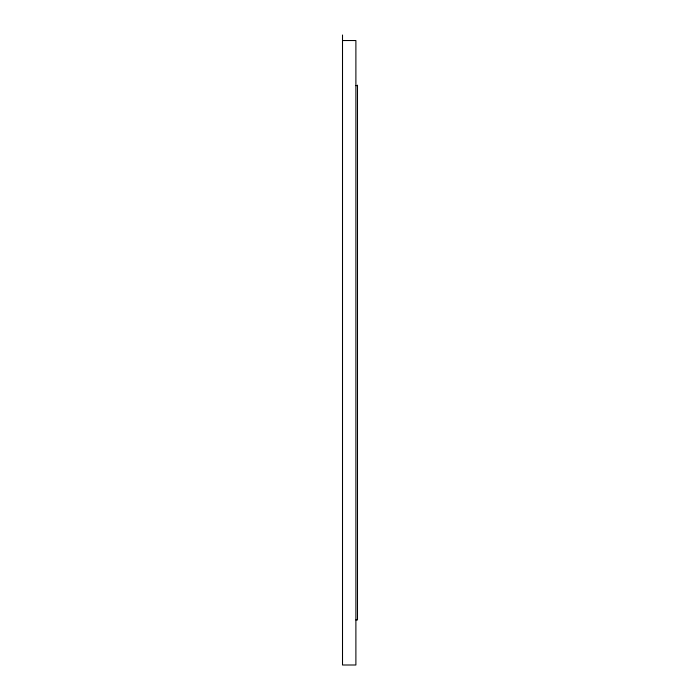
<?xml version="1.0" encoding="UTF-8"?>
<svg xmlns="http://www.w3.org/2000/svg" width="700" height="700" viewBox="0 0 700 700"><rect width="100%" height="100%" fill="white"/><g stroke="black" fill="none" stroke-linecap="round" stroke-linejoin="round"><path stroke-width="1.05" d="M342.51 40.53L355.889 40.53L355.889 665L342.51 665L342.51 35M355.889 85.593L357.49 85.593M355.889 619.938L357.49 619.938L357.49 85.164"/></g></svg>
